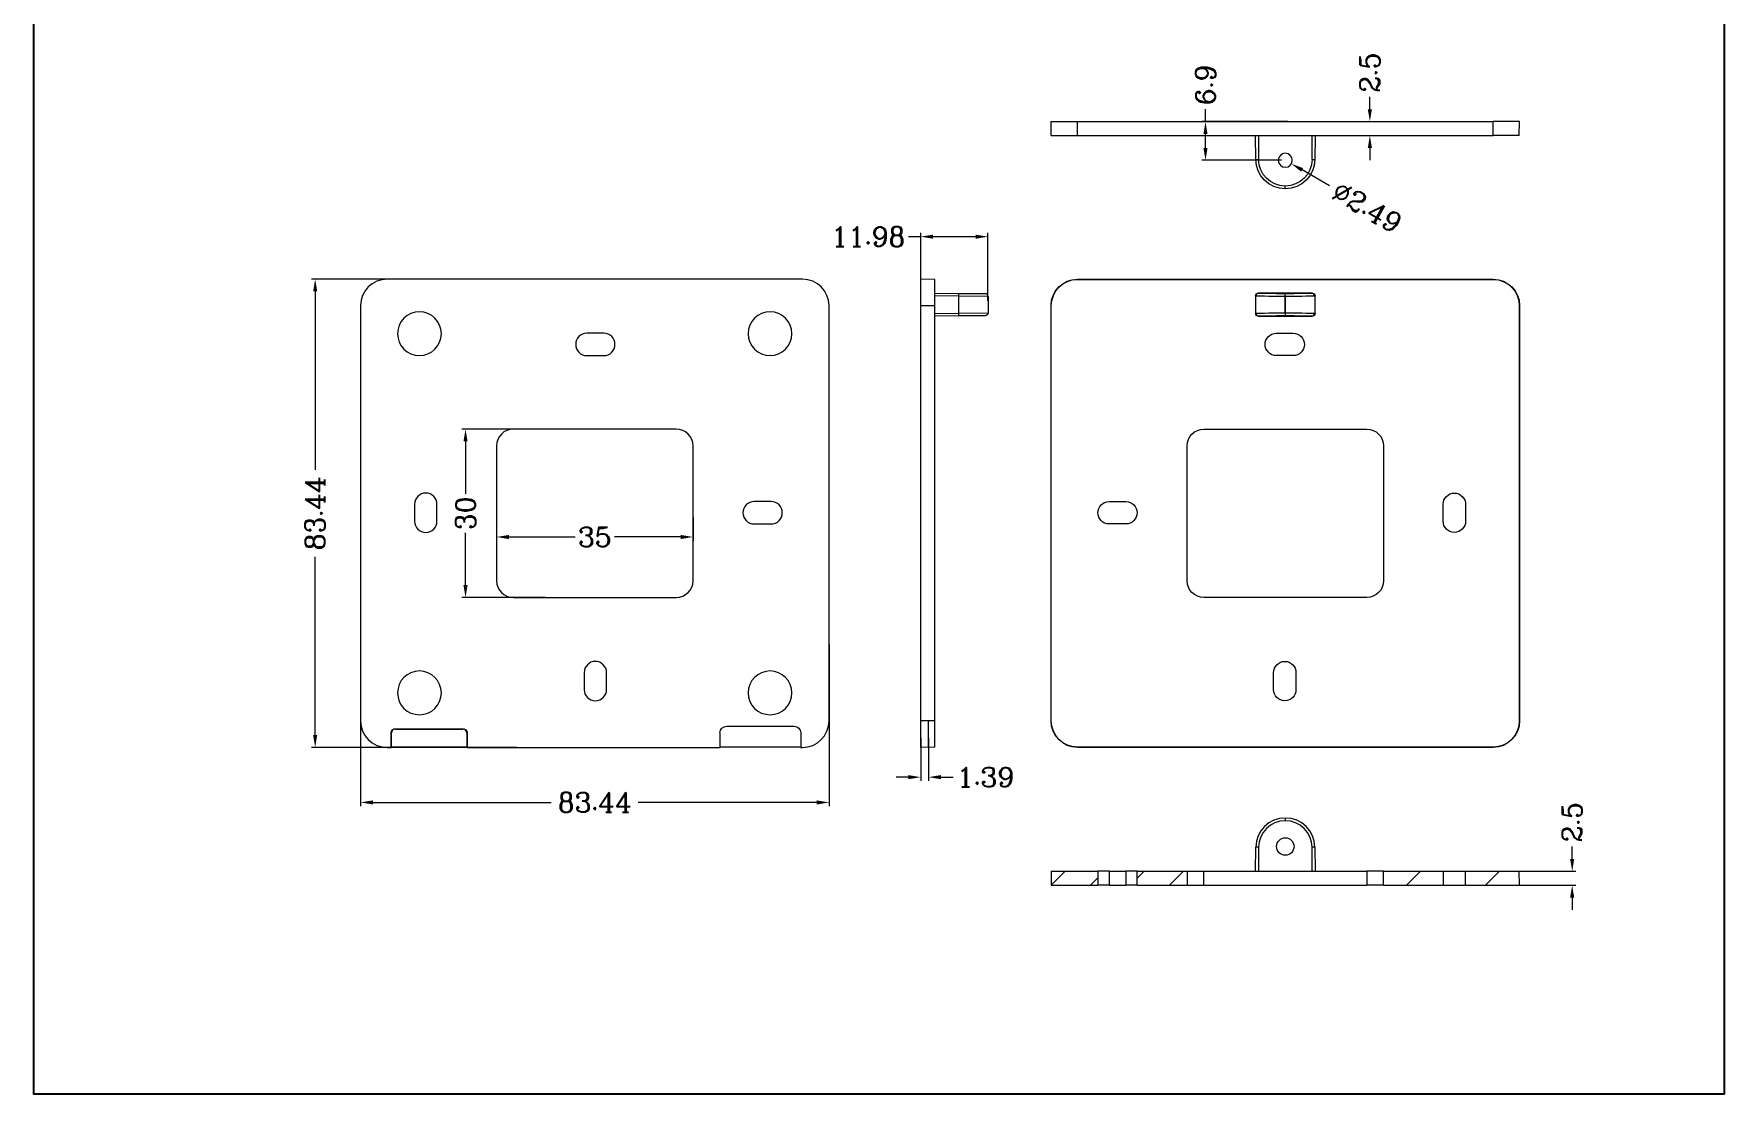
# Model space of a CAD drawing. Header units: millimetres. Extents: x 4924 to 5225, y 1194 to 1554.
# Drawn here: x 4923.7 to 5224.7, y 1193.6 to 1382.6 of the extents above; entities that cross this region are included whole.
import ezdxf

# ---------------------------------------------------------------- set-up
doc = ezdxf.new("R2010")
doc.units = ezdxf.units.MM
doc.layers.get('0').update_dxf_attribs({"linetype": 'CONTINUOUS'})
doc.layers.get('Defpoints').update_dxf_attribs({"linetype": 'CONTINUOUS'})
doc.layers.add('6', color=7, linetype='CONTINUOUS', true_color=0xffffff)
doc.styles.add('ROMANC', font='romanc.shx', dxfattribs={"bigfont": 'gbcbig.shx'})
doc.dimstyles.new('YanXiu', dxfattribs={"dimtxt": 2.5, "dimasz": 2.2, "dimexe": 0.66, "dimexo": 0.66, "dimgap": 0.66, "dimtad": 0, "dimdsep": 46, "dimtxsty": 'ROMANC', "dimcen": 0, "dimclrd": 256, "dimclre": 131, "dimclrt": 42, "dimazin": 2, "dimtfac": 1, "dimtofl": 0, "dimtmove": 0, "dimatfit": 3, "dimfxl": 0, "dimlwd": 5, "dimlwe": 5, "dimarcsym": 0})

# ---------------------------------------------------------------- blocks, each defined once
blk = doc.blocks.new('*D12')
at = {"color": 7, "lineweight": 0}
for p, q in [((903.27, 144.1), (903.27, 110.33)), ((986.71, 139.12), (986.71, 110.33))]:
    blk.add_line(p, q, dxfattribs=at)
at = {"lineweight": 0}
for p, q in [((905.47, 110.99), (937.25, 110.99)), ((984.51, 110.99), (952.73, 110.99))]:
    blk.add_line(p, q, dxfattribs=at)
for points in [[(905.47, 111.35), (905.47, 110.62), (903.27, 110.99)], [(984.51, 111.35), (984.51, 110.62), (986.71, 110.99)]]:
    blk.add_solid(points)
at = {"layer": 'Defpoints', "color": 0}
for p in [(903.27, 144.76), (986.71, 139.78), (986.71, 110.99)]:
    blk.add_point(p, dxfattribs=at)
at = {"color": 7, "insert": (944.99, 110.99), "char_height": 3.5, "attachment_point": 5, "style": 'ROMANC'}
blk.add_mtext('83.44', dxfattribs=at)
blk = doc.blocks.new('*D13')
at = {"color": 7, "lineweight": 0}
for p, q in [((923.9, 204.24), (894.53, 204.24)), ((931.13, 120.79), (894.53, 120.79))]:
    blk.add_line(p, q, dxfattribs=at)
at = {"lineweight": 0}
for p, q in [((895.19, 202.04), (895.19, 170.26)), ((895.19, 122.99), (895.19, 154.77))]:
    blk.add_line(p, q, dxfattribs=at)
for points in [[(894.83, 202.04), (895.56, 202.04), (895.19, 204.24)], [(894.83, 122.99), (895.56, 122.99), (895.19, 120.79)]]:
    blk.add_solid(points)
at = {"layer": 'Defpoints', "color": 0}
for p in [(895.19, 204.24), (924.56, 204.24), (931.79, 120.79)]:
    blk.add_point(p, dxfattribs=at)
at = {"color": 7, "insert": (895.19, 162.51), "char_height": 3.5, "attachment_point": 5, "rotation": 90, "style": 'ROMANC'}
blk.add_mtext('83.44', dxfattribs=at)
blk = doc.blocks.new('*D14')
at = {"color": 7, "lineweight": 0}
for p, q in [((927.49, 165.13), (927.49, 157.63)), ((962.49, 161.85), (962.49, 157.63))]:
    blk.add_line(p, q, dxfattribs=at)
at = {"lineweight": 0}
for p, q in [((929.69, 158.29), (941.5, 158.29)), ((960.29, 158.29), (948.48, 158.29))]:
    blk.add_line(p, q, dxfattribs=at)
for points in [[(929.69, 158.65), (929.69, 157.92), (927.49, 158.29)], [(960.29, 158.65), (960.29, 157.92), (962.49, 158.29)]]:
    blk.add_solid(points)
at = {"layer": 'Defpoints', "color": 0}
for p in [(927.49, 165.79), (962.49, 162.51), (962.49, 158.29)]:
    blk.add_point(p, dxfattribs=at)
at = {"color": 7, "insert": (944.99, 158.29), "char_height": 3.5, "attachment_point": 5, "style": 'ROMANC'}
blk.add_mtext('35', dxfattribs=at)
blk = doc.blocks.new('*D15')
at = {"color": 7, "lineweight": 0}
for p, q in [((936.2, 177.51), (921.31, 177.51)), ((936.2, 147.51), (921.31, 147.51))]:
    blk.add_line(p, q, dxfattribs=at)
at = {"lineweight": 0}
for p, q in [((921.97, 175.31), (921.97, 166.01)), ((921.97, 149.71), (921.97, 159.02))]:
    blk.add_line(p, q, dxfattribs=at)
for points in [[(921.6, 175.31), (922.34, 175.31), (921.97, 177.51)], [(921.6, 149.71), (922.34, 149.71), (921.97, 147.51)]]:
    blk.add_solid(points)
at = {"layer": 'Defpoints', "color": 0}
for p in [(921.97, 177.51), (936.86, 177.51), (936.86, 147.51)]:
    blk.add_point(p, dxfattribs=at)
at = {"color": 7, "insert": (921.97, 162.51), "char_height": 3.5, "attachment_point": 5, "rotation": 90, "style": 'ROMANC'}
blk.add_mtext('30', dxfattribs=at)
blk = doc.blocks.new('*D16')
at = {"lineweight": 0}
for p, q in [((1003.04, 211.81), (1000.84, 211.81)), ((1012.82, 211.81), (1005.24, 211.81))]:
    blk.add_line(p, q, dxfattribs=at)
at = {"color": 7, "lineweight": 0}
for p, q in [((1003.04, 202.53), (1003.04, 212.47)), ((1015.02, 200.35), (1015.02, 212.47))]:
    blk.add_line(p, q, dxfattribs=at)
for points in [[(1005.24, 212.17), (1005.24, 211.44), (1003.04, 211.81)], [(1012.82, 212.17), (1012.82, 211.44), (1015.02, 211.81)]]:
    blk.add_solid(points)
at = {"layer": 'Defpoints', "color": 0}
for p in [(1003.04, 211.81), (1003.04, 201.87), (1015.02, 199.69)]:
    blk.add_point(p, dxfattribs=at)
at = {"color": 7, "insert": (993.68, 211.81), "char_height": 3.5, "attachment_point": 5, "style": 'ROMANC'}
blk.add_mtext('11.98', dxfattribs=at)
blk = doc.blocks.new('*D17')
at = {"color": 7, "lineweight": 0}
for p, q in [((1068.45, 232.32), (1053.1, 232.32)), ((1067.31, 225.42), (1053.1, 225.42))]:
    blk.add_line(p, q, dxfattribs=at)
at = {"lineweight": 0}
for p, q in [((1053.76, 232.32), (1053.76, 234.52)), ((1053.76, 227.62), (1053.76, 230.12))]:
    blk.add_line(p, q, dxfattribs=at)
for points in [[(1053.39, 230.12), (1054.12, 230.12), (1053.76, 232.32)], [(1053.39, 227.62), (1054.12, 227.62), (1053.76, 225.42)]]:
    blk.add_solid(points)
at = {"layer": 'Defpoints', "color": 0}
for p in [(1053.76, 232.32), (1069.11, 232.32), (1067.97, 225.42)]:
    blk.add_point(p, dxfattribs=at)
at = {"color": 7, "insert": (1053.76, 238.85), "char_height": 3.5, "attachment_point": 5, "rotation": 90, "style": 'ROMANC'}
blk.add_mtext('6.9', dxfattribs=at)
blk = doc.blocks.new('*D18')
at = {"lineweight": 0}
for p, q in [((1083.03, 234.52), (1083.03, 236.72)), ((1083.03, 227.62), (1083.03, 225.42))]:
    blk.add_line(p, q, dxfattribs=at)
at = {"color": 7, "lineweight": 0}
for p, q in [((1081.5, 232.32), (1083.69, 232.32)), ((1081.5, 229.82), (1083.69, 229.82))]:
    blk.add_line(p, q, dxfattribs=at)
for points in [[(1082.66, 234.52), (1083.4, 234.52), (1083.03, 232.32)], [(1082.66, 227.62), (1083.4, 227.62), (1083.03, 229.82)]]:
    blk.add_solid(points)
at = {"layer": 'Defpoints', "color": 0}
for p in [(1080.84, 232.32), (1083.03, 232.32), (1080.84, 229.82)]:
    blk.add_point(p, dxfattribs=at)
at = {"color": 7, "insert": (1083.03, 241.05), "char_height": 3.5, "attachment_point": 5, "rotation": 90, "style": 'ROMANC'}
blk.add_mtext('2.5', dxfattribs=at)
blk = doc.blocks.new('*D19')
at = {"lineweight": 0}
blk.add_line((1075.86, 220.89), (1070.96, 223.71), dxfattribs=at)
blk.add_solid([(1071.14, 224.03), (1070.78, 223.39), (1069.05, 224.8)])
at = {"layer": 'Defpoints', "color": 0}
for p in [(1066.89, 226.04), (1069.05, 224.8)]:
    blk.add_point(p, dxfattribs=at)
at = {"color": 7, "insert": (1082.51, 217.08), "char_height": 3.5, "attachment_point": 5, "rotation": 330.1527, "style": 'ROMANC'}
blk.add_mtext('∅2.49', dxfattribs=at)
blk = doc.blocks.new('*D20')
at = {"color": 7, "lineweight": 0}
for p, q in [((1003.04, 122.49), (1003.04, 114.83)), ((1004.44, 122.49), (1004.44, 114.83))]:
    blk.add_line(p, q, dxfattribs=at)
at = {"lineweight": 0}
for p, q in [((1000.84, 115.49), (998.64, 115.49)), ((1006.64, 115.49), (1008.84, 115.49))]:
    blk.add_line(p, q, dxfattribs=at)
for points in [[(1000.84, 115.86), (1000.84, 115.12), (1003.04, 115.49)], [(1006.64, 115.86), (1006.64, 115.12), (1004.44, 115.49)]]:
    blk.add_solid(points)
at = {"layer": 'Defpoints', "color": 0}
for p in [(1003.04, 123.15), (1004.44, 123.15), (1004.44, 115.49)]:
    blk.add_point(p, dxfattribs=at)
at = {"color": 7, "insert": (1014.58, 115.49), "char_height": 3.5, "attachment_point": 5, "style": 'ROMANC'}
blk.add_mtext('1.39', dxfattribs=at)
blk = doc.blocks.new('*D21')
at = {"lineweight": 0}
for p, q in [((1119.06, 100.93), (1119.06, 103.13)), ((1119.06, 94.03), (1119.06, 91.83))]:
    blk.add_line(p, q, dxfattribs=at)
at = {"color": 7, "lineweight": 0}
for p, q in [((1102.98, 98.73), (1119.72, 98.73)), ((1102.98, 96.23), (1119.72, 96.23))]:
    blk.add_line(p, q, dxfattribs=at)
for points in [[(1118.7, 100.93), (1119.43, 100.93), (1119.06, 98.73)], [(1118.7, 94.03), (1119.43, 94.03), (1119.06, 96.23)]]:
    blk.add_solid(points)
at = {"layer": 'Defpoints', "color": 0}
for p in [(1102.32, 98.73), (1119.06, 98.73), (1102.32, 96.23)]:
    blk.add_point(p, dxfattribs=at)
at = {"color": 7, "insert": (1119.06, 107.46), "char_height": 3.5, "attachment_point": 5, "rotation": 90, "style": 'ROMANC'}
blk.add_mtext('2.5', dxfattribs=at)

msp = doc.modelspace()

# ---------------------------------------------------------------- linework, layer by layer
at = {"color": 1}
msp.add_lwpolyline([(4923.651, 1553.89), (5224.705, 1553.89), (5224.705, 1193.609), (4923.651, 1193.609)], close=True, dxfattribs=at)
at = {"layer": '6', "color": 7, "linetype": 'Continuous', "lineweight": 0}
for p, q in [((5104.863, 1364.442), (5104.819, 1366.942)), ((5104.819, 1366.942), (5109.541, 1366.942)), ((5109.541, 1364.442), (5109.541, 1366.942)), ((5109.541, 1366.942), (5183.541, 1366.942)), ((5183.541, 1364.442), (5183.541, 1366.942)), ((5188.263, 1366.942), (5183.541, 1366.942)), ((5188.219, 1364.442), (5188.263, 1366.942)), ((5104.863, 1364.442), (5109.541, 1364.442)), ((5109.541, 1364.442), (5183.541, 1364.442)), ((5141.287, 1360.166), (5141.25, 1364.442)), ((5141.75, 1364.442), (5141.787, 1360.166)), ((5151.295, 1360.166), (5151.332, 1364.442)), ((5151.832, 1364.442), (5151.795, 1360.166)), ((5188.219, 1364.442), (5183.541, 1364.442)), ((5146.537, 1354.962), (5146.537, 1355.457)), ((5146.537, 1355.457), (5146.545, 1355.457)), ((5146.545, 1354.962), (5146.537, 1354.962)), ((5146.545, 1354.962), (5146.545, 1355.457)), ((5060.558, 1338.855), (4986.558, 1338.855)), ((5084.112, 1338.811), (5081.612, 1338.855)), ((5081.612, 1334.133), (5081.612, 1338.855)), ((5084.112, 1334.133), (5084.112, 1338.811)), ((5109.541, 1338.811), (5109.541, 1338.855)), ((5109.541, 1338.855), (5183.541, 1338.855)), ((5109.541, 1338.811), (5183.541, 1338.811)), ((5183.541, 1338.811), (5183.541, 1338.855)), ((4981.836, 1334.133), (4981.836, 1260.133)), ((5065.28, 1260.133), (5065.28, 1334.133)), ((5084.112, 1334.133), (5081.612, 1334.133)), ((5081.612, 1260.133), (5081.612, 1334.133)), ((5084.112, 1336.367), (5088.388, 1336.33)), ((5088.388, 1335.83), (5084.112, 1335.867)), ((5084.112, 1260.133), (5084.112, 1334.133)), ((5088.388, 1336.33), (5093.097, 1336.289)), ((5093.592, 1335.789), (5088.388, 1335.83)), ((5088.388, 1332.796), (5088.388, 1335.83)), ((5093.592, 1335.789), (5093.592, 1332.837)), ((5104.863, 1334.133), (5104.819, 1334.133)), ((5104.819, 1260.133), (5104.819, 1334.133)), ((5104.863, 1260.133), (5104.863, 1334.133)), ((5141.287, 1335.83), (5141.25, 1335.867)), ((5141.25, 1335.867), (5141.25, 1332.758)), ((5141.287, 1332.796), (5141.287, 1335.83)), ((5151.332, 1336.367), (5141.75, 1336.367)), ((5141.75, 1336.367), (5141.787, 1336.33)), ((5146.537, 1335.789), (5146.537, 1336.289)), ((5146.537, 1336.289), (5146.545, 1336.289)), ((5146.537, 1335.789), (5146.537, 1332.837)), ((5146.545, 1335.789), (5146.537, 1335.789)), ((5146.545, 1335.789), (5146.545, 1336.289)), ((5146.545, 1332.837), (5146.545, 1335.789)), ((5151.295, 1336.33), (5151.332, 1336.367)), ((5151.832, 1335.867), (5151.795, 1335.83)), ((5151.795, 1335.83), (5151.795, 1332.796)), ((5151.832, 1332.758), (5151.832, 1335.867)), ((5188.219, 1334.133), (5188.219, 1260.133)), ((5188.219, 1334.133), (5188.263, 1334.133)), ((5188.263, 1334.133), (5188.263, 1260.133)), ((5084.112, 1332.758), (5088.388, 1332.796)), ((5088.388, 1332.296), (5084.112, 1332.258)), ((5088.388, 1332.796), (5093.592, 1332.837)), ((5093.097, 1332.337), (5088.388, 1332.296)), ((5141.25, 1332.758), (5141.287, 1332.796)), ((5141.787, 1332.296), (5141.75, 1332.258)), ((5141.75, 1332.258), (5151.332, 1332.258)), ((5146.537, 1332.837), (5146.537, 1332.337)), ((5146.537, 1332.837), (5146.545, 1332.837)), ((5146.545, 1332.337), (5146.537, 1332.337)), ((5146.545, 1332.837), (5146.545, 1332.337)), ((5151.332, 1332.258), (5151.295, 1332.296)), ((5151.795, 1332.796), (5151.832, 1332.758)), ((5025.16, 1329.236), (5022.16, 1329.236)), ((5144.939, 1329.236), (5147.939, 1329.236)), ((5022.16, 1325.236), (5025.16, 1325.236)), ((5147.939, 1325.236), (5144.939, 1325.236)), ((5038.058, 1312.133), (5009.058, 1312.133)), ((5132.041, 1312.133), (5161.041, 1312.133)), ((5006.058, 1309.133), (5006.058, 1285.133)), ((5041.058, 1285.133), (5041.058, 1309.133)), ((5129.041, 1285.133), (5129.041, 1309.133)), ((5164.041, 1309.133), (5164.041, 1285.133)), ((4991.455, 1298.735), (4991.455, 1295.735)), ((4995.455, 1295.735), (4995.455, 1298.735)), ((5054.955, 1299.235), (5051.955, 1299.235)), ((5115.144, 1299.235), (5118.144, 1299.235)), ((5174.644, 1295.735), (5174.644, 1298.735)), ((5178.644, 1298.735), (5178.644, 1295.735)), ((5051.955, 1295.235), (5054.955, 1295.235)), ((5118.144, 1295.235), (5115.144, 1295.235)), ((5009.058, 1282.133), (5038.058, 1282.133)), ((5161.041, 1282.133), (5132.041, 1282.133)), ((5021.66, 1268.736), (5021.66, 1265.736)), ((5025.66, 1265.736), (5025.66, 1268.736)), ((5144.439, 1265.736), (5144.439, 1268.736)), ((5148.439, 1268.736), (5148.439, 1265.736)), ((4988.058, 1258.741), (5000.058, 1258.741)), ((4988.058, 1258.741), (4988.058, 1258.692)), ((4988.058, 1258.692), (5000.058, 1258.692)), ((5000.058, 1258.692), (5000.058, 1258.741)), ((5047.058, 1259.19), (5059.058, 1259.19)), ((5084.112, 1260.133), (5081.612, 1260.133)), ((5081.612, 1255.411), (5081.612, 1260.133)), ((5083.005, 1255.411), (5083.005, 1260.133)), ((5084.112, 1255.455), (5084.112, 1260.133)), ((5104.863, 1260.133), (5104.819, 1260.133)), ((5188.219, 1260.133), (5188.263, 1260.133)), ((4986.558, 1255.411), (4987.309, 1255.411)), ((4987.358, 1257.992), (4987.309, 1257.992)), ((4987.309, 1255.411), (4987.309, 1257.992)), ((4987.309, 1255.411), (4987.358, 1255.436)), ((4987.358, 1255.436), (4987.358, 1257.992)), ((5000.758, 1255.436), (4987.358, 1255.436)), ((5000.807, 1257.992), (5000.758, 1257.992)), ((5000.758, 1257.992), (5000.758, 1255.436)), ((5000.758, 1255.436), (5000.807, 1255.411)), ((5000.807, 1257.992), (5000.807, 1255.411)), ((5000.807, 1255.411), (5010.358, 1255.411)), ((5010.358, 1255.411), (5045.861, 1255.411)), ((5045.861, 1255.411), (5045.861, 1257.992)), ((5060.256, 1255.436), (5045.861, 1255.436)), ((5060.256, 1257.992), (5060.256, 1255.411)), ((5060.256, 1255.411), (5060.558, 1255.411)), ((5084.112, 1255.455), (5081.612, 1255.411)), ((5109.541, 1255.455), (5109.541, 1255.411)), ((5183.541, 1255.455), (5109.541, 1255.455)), ((5109.843, 1255.411), (5109.541, 1255.411)), ((5109.843, 1255.411), (5109.843, 1255.436)), ((5109.843, 1255.436), (5124.238, 1255.436)), ((5124.238, 1255.436), (5124.238, 1255.411)), ((5159.741, 1255.411), (5124.238, 1255.411)), ((5169.292, 1255.411), (5159.741, 1255.411)), ((5169.341, 1255.436), (5169.292, 1255.411)), ((5169.341, 1255.436), (5182.741, 1255.436)), ((5182.79, 1255.411), (5182.741, 1255.436)), ((5183.541, 1255.411), (5182.79, 1255.411)), ((5183.541, 1255.455), (5183.541, 1255.411)), ((5146.537, 1242.83), (5146.537, 1242.335)), ((5146.537, 1242.83), (5146.545, 1242.83)), ((5146.545, 1242.335), (5146.537, 1242.335)), ((5146.545, 1242.83), (5146.545, 1242.335)), ((5141.25, 1233.35), (5141.287, 1237.626)), ((5141.787, 1237.626), (5141.75, 1233.35)), ((5151.332, 1233.35), (5151.295, 1237.626)), ((5151.795, 1237.626), (5151.832, 1233.35)), ((5104.863, 1233.35), (5104.819, 1230.85)), ((5104.819, 1230.85), (5107.319, 1233.35)), ((5104.863, 1233.35), (5113.147, 1233.35)), ((5111.855, 1230.85), (5113.147, 1232.142)), ((5113.147, 1233.35), (5113.147, 1230.85)), ((5115.144, 1233.35), (5113.147, 1233.35)), ((5115.144, 1233.35), (5115.144, 1230.85)), ((5115.144, 1233.35), (5118.144, 1233.35)), ((5118.144, 1233.35), (5118.144, 1230.85)), ((5120.142, 1233.35), (5118.144, 1233.35)), ((5120.142, 1233.35), (5129.041, 1233.35)), ((5120.142, 1230.85), (5120.142, 1233.35)), ((5120.142, 1232.101), (5121.391, 1233.35)), ((5125.927, 1230.85), (5128.427, 1233.35)), ((5129.041, 1233.35), (5129.041, 1230.85)), ((5129.041, 1233.35), (5132.041, 1233.35)), ((5132.041, 1230.85), (5132.041, 1233.35)), ((5132.041, 1233.35), (5161.041, 1233.35)), ((5161.041, 1233.35), (5161.041, 1230.85)), ((5164.041, 1233.35), (5161.041, 1233.35)), ((5164.041, 1230.85), (5164.041, 1233.35)), ((5164.041, 1233.35), (5174.644, 1233.35)), ((5168.142, 1230.85), (5170.642, 1233.35)), ((5174.644, 1233.35), (5174.644, 1230.85)), ((5174.644, 1233.35), (5178.644, 1233.35)), ((5178.644, 1230.85), (5178.644, 1233.35)), ((5178.644, 1233.35), (5188.219, 1233.35)), ((5182.214, 1230.85), (5184.714, 1233.35)), ((5188.263, 1230.85), (5188.219, 1233.35)), ((5104.819, 1230.85), (5113.147, 1230.85)), ((5115.144, 1230.85), (5113.147, 1230.85)), ((5115.144, 1230.85), (5118.144, 1230.85)), ((5120.142, 1230.85), (5118.144, 1230.85)), ((5120.142, 1230.85), (5129.041, 1230.85)), ((5129.041, 1230.85), (5132.041, 1230.85)), ((5132.041, 1230.85), (5161.041, 1230.85)), ((5164.041, 1230.85), (5161.041, 1230.85)), ((5164.041, 1230.85), (5174.644, 1230.85)), ((5174.644, 1230.85), (5178.644, 1230.85)), ((5178.644, 1230.85), (5188.263, 1230.85))]:
    msp.add_line(p, q, dxfattribs=at)
at = {"layer": '6', "color": 7, "linetype": 'Continuous', "lineweight": 0, "extrusion": (0, 0, -1)}
for centre, radius in [((-5146.541, 1360.042), 1.244), ((-4992.336, 1329.133), 3.9), ((-5054.78, 1329.133), 3.9), ((-4992.336, 1265.133), 3.9), ((-5054.78, 1265.133), 3.9)]:
    msp.add_circle(centre, radius, dxfattribs=at)
at = {"layer": '6', "color": 7, "linetype": 'Continuous', "lineweight": 0}
msp.add_circle((5146.541, 1237.75), 1.55, dxfattribs=at)
at = {"layer": '6', "color": 7, "linetype": 'Continuous', "lineweight": 0, "extrusion": (0, 0, -1)}
for centre, radius, start, end in [((-5146.537, 1360.212), 5.25, 270, 359.5), ((-5146.537, 1360.207), 4.75, 270, 359.5), ((-5146.545, 1360.207), 4.75, 180.5, 270), ((-5146.545, 1360.212), 5.25, 180.5, 270), ((-5109.541, 1334.133), 4.722, 0, 90), ((-5109.541, 1334.133), 4.678, 0, 90), ((-5183.541, 1334.133), 4.722, 90, 180), ((-5183.541, 1334.133), 4.678, 90, 180), ((-5093.092, 1332.837), 0.5, 180, 269.5), ((-5144.939, 1327.236), 2, 270, 90), ((-5147.939, 1327.236), 2, 90, 270), ((-5132.041, 1309.133), 3, 0, 90), ((-5161.041, 1309.133), 3, 90, 180), ((-5176.644, 1298.735), 2, 0, 180), ((-5115.144, 1297.235), 2, 270, 90), ((-5118.144, 1297.235), 2, 90, 270), ((-5176.644, 1295.735), 2, 180, 0), ((-5132.041, 1285.133), 3, 270, 0), ((-5161.041, 1285.133), 3, 180, 270), ((-5146.439, 1268.736), 2, 0, 180), ((-5146.439, 1265.736), 2, 180, 0), ((-4988.058, 1257.992), 0.749, 0, 90), ((-5000.058, 1257.992), 0.749, 90, 180), ((-5047.058, 1257.992), 1.198, 0, 90), ((-5059.058, 1257.992), 1.198, 90, 180), ((-5109.541, 1260.133), 4.722, 270, 0), ((-5109.541, 1260.133), 4.678, 270, 0), ((-5183.541, 1260.133), 4.678, 180, 270), ((-5183.541, 1260.133), 4.722, 180, 270)]:
    msp.add_arc(centre, radius, start, end, dxfattribs=at)
at = {"layer": '6', "color": 7, "linetype": 'Continuous', "lineweight": 0}
for centre, radius, start, end in [((4986.558, 1334.133), 4.722, 90, 180), ((5060.558, 1334.133), 4.722, 0, 90), ((5093.092, 1335.789), 0.5, 0, 89.5), ((5022.16, 1327.236), 2, 90, 270), ((5025.16, 1327.236), 2, 270, 90), ((5009.058, 1309.133), 3, 90, 180), ((5038.058, 1309.133), 3, 0, 90), ((4993.455, 1298.735), 2, 0, 180), ((5051.955, 1297.235), 2, 90, 270), ((5054.955, 1297.235), 2, 270, 90), ((4993.455, 1295.735), 2, 180, 0), ((5009.058, 1285.133), 3, 180, 270), ((5038.058, 1285.133), 3, 270, 0), ((5023.66, 1268.736), 2, 0, 180), ((5023.66, 1265.736), 2, 180, 0), ((4986.558, 1260.133), 4.722, 180, 270), ((4988.058, 1257.992), 0.7, 90, 180), ((5000.058, 1257.992), 0.7, 0, 90), ((5060.558, 1260.133), 4.722, 270, 0), ((5146.537, 1237.58), 5.25, 90, 179.5), ((5146.537, 1237.585), 4.75, 90, 179.5), ((5146.545, 1237.58), 5.25, 0.5, 90), ((5146.545, 1237.585), 4.75, 0.5, 90)]:
    msp.add_arc(centre, radius, start, end, dxfattribs=at)
for centre, major_axis, ratio, start_param, end_param in [((5141.787, 1360.17), (-0.5, -0.004), 0.0087262, 0, 1.5707202), ((5151.295, 1360.17), (0.5, -0.004), 0.0087262, 4.7124651, 6.2831853), ((5088.384, 1335.83), (-0.004, -0.5), 0.0087262, 1.5708725, 3.1415927), ((5141.787, 1335.83), (-0.354, -0.354), 0.9999239, 3.9270289, 5.4977491), ((5151.295, 1335.83), (0.354, -0.354), 0.9999239, 0.7854362, 2.3561564), ((5088.384, 1332.796), (-0.004, 0.5), 0.0087262, 3.1415927, 4.7123128), ((5141.787, 1332.796), (-0.354, 0.354), 0.9999239, 0.7854362, 2.3561564), ((5151.295, 1332.796), (0.354, 0.354), 0.9999239, 3.9270289, 5.4977491), ((5141.787, 1237.622), (-0.5, 0.004), 0.0087262, 4.7124651, 6.2831853), ((5151.295, 1237.622), (0.5, 0.004), 0.0087262, 0, 1.5707202)]:
    msp.add_ellipse(centre, major_axis=major_axis, ratio=ratio, start_param=start_param, end_param=end_param, dxfattribs=at)
at = {"layer": '6', "color": 7, "linetype": 'Continuous', "lineweight": 0, "extrusion": (0, 0, -1)}
for centre, major_axis, ratio, start_param, end_param in [((5141.75, 1335.867), (0.354, -0.354), 0.9999239, 2.3562326, 3.9269527), ((5146.537, 1335.83), (-5.25, 0), 0.0078957, 4.712389, 6.2744587), ((5146.537, 1336.33), (-4.75, 0), 0.0087269, 4.712389, 6.2744587), ((5146.545, 1336.33), (-4.75, 0), 0.0087269, 3.1503193, 4.712389), ((5146.545, 1335.83), (-5.25, 0), 0.0078957, 3.1503193, 4.712389), ((5151.332, 1335.867), (-0.354, -0.354), 0.9999239, 2.3562326, 3.9269527), ((5141.75, 1332.758), (0.354, 0.354), 0.9999239, 2.3562326, 3.9269527), ((5146.537, 1332.795), (-5.25, 0), 0.0078957, 0.0087266, 1.5707963), ((5146.537, 1332.295), (-4.75, 0), 0.0087269, 0.0087266, 1.5707963), ((5146.545, 1332.795), (-5.25, 0), 0.0078957, 1.5707963, 3.132866), ((5146.545, 1332.295), (-4.75, 0), 0.0087269, 1.5707963, 3.132866), ((5151.332, 1332.758), (-0.354, 0.354), 0.9999239, 2.3562326, 3.9269527)]:
    msp.add_ellipse(centre, major_axis=major_axis, ratio=ratio, start_param=start_param, end_param=end_param, dxfattribs=at)
for centre in [(5146.541, 1336.329), (5146.541, 1332.297)]:
    msp.add_ellipse(centre, major_axis=(-1.55, 0), ratio=0.0087269, dxfattribs=at)

# ---------------------------------------------------------------- dimensions: what is measured, and where the dimension line sits
for base, p1, p2, picture, middle in [((5161.6, 1366.942), (5159.406, 1364.442), (5159.406, 1366.942), '*D18', (5161.6, 1375.668)), ((5132.324, 1366.942), (5146.541, 1360.042), (5147.678, 1366.942), '*D17', (5132.324, 1373.468)), ((4973.761, 1338.855), (5010.358, 1255.411), (5003.132, 1338.855), '*D13', (4973.761, 1297.133)), ((5000.539, 1312.133), (5015.425, 1282.133), (5015.425, 1312.133), '*D15', (5000.539, 1297.133)), ((5197.631, 1233.35), (5180.89, 1230.85), (5180.89, 1233.35), '*D21', (5197.631, 1242.077))]:
    dim = msp.add_linear_dim(base=base, p1=p1, p2=p2, angle=90, dimstyle='YanXiu', override={"dimtxt": 3.5, "dimclre": 7, "dimclrt": 7, "dimlwd": 0, "dimlwe": 0})
    dim.commit()
    dim.dimension.update_dxf_attribs({"geometry": picture, "text_midpoint": middle, "insert": (4078.569, 1134.62)})
dim = msp.add_diameter_dim_2p(p1=(5145.462, 1360.661), p2=(5147.62, 1359.423), dimstyle='YanXiu', override={"dimtxt": 3.5, "dimclre": 7, "dimclrt": 7, "dimlwd": 0, "dimlwe": 0})
dim.commit()
dim.dimension.update_dxf_attribs({"geometry": '*D19', "text_midpoint": (5161.077, 1351.701), "dimtype": 131, "insert": (4078.569, 1134.62)})
for base, p1, p2, picture, middle in [((5081.612, 1346.427), (5093.592, 1334.313), (5081.612, 1336.494), '*D16', (5072.252, 1346.427)), ((5041.058, 1292.907), (5006.058, 1300.411), (5041.058, 1297.133), '*D14', (5023.558, 1292.907)), ((5065.28, 1245.608), (4981.836, 1279.379), (5065.28, 1274.397), '*D12', (5023.558, 1245.608)), ((5083.005, 1250.11), (5081.612, 1257.772), (5083.005, 1257.772), '*D20', (5093.149, 1250.11))]:
    dim = msp.add_linear_dim(base=base, p1=p1, p2=p2, dimstyle='YanXiu', override={"dimtxt": 3.5, "dimclre": 7, "dimclrt": 7, "dimlwd": 0, "dimlwe": 0})
    dim.commit()
    dim.dimension.update_dxf_attribs({"geometry": picture, "text_midpoint": middle, "insert": (4078.569, 1134.62)})

doc.saveas('drawing.dxf')
